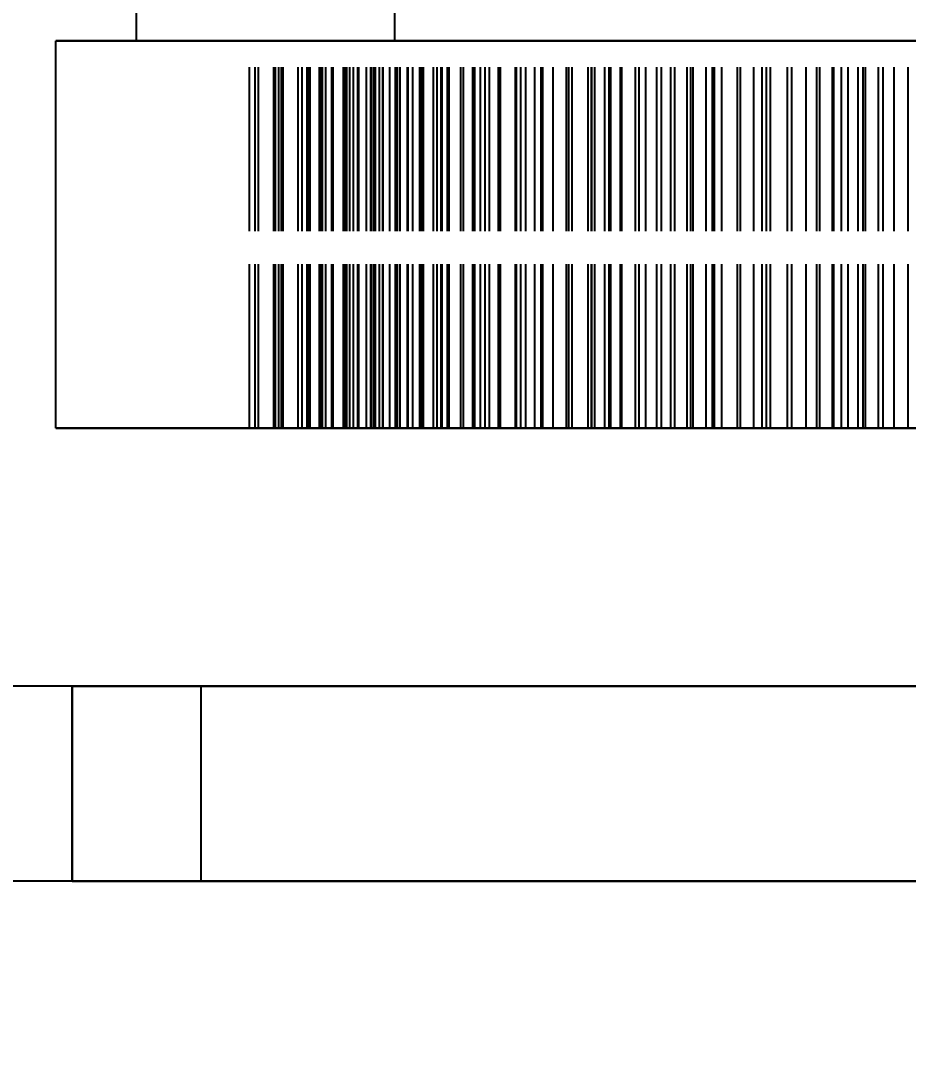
# Model space of a CAD drawing. Header units: millimetres. Extents: x -13 to 272, y -50 to 160.
# Drawn here: x 0.35 to 7.23, y 97.63 to 105.66 of the extents above; entities that cross this region are included whole.
import ezdxf

# ---------------------------------------------------------------- set-up
doc = ezdxf.new("R2010")
doc.units = ezdxf.units.MM
doc.linetypes.add('DASHED', pattern=[1.524, 1.27, -0.254])
for name, color, linetype in [('DIMS', 3, 'CONTINUOUS'), ('HIDDEN', 8, 'DASHED'), ('VISIBLE', 7, 'CONTINUOUS')]:
    doc.layers.add(name, color=color, linetype=linetype)
doc.styles.add('OpenSansCondensed-Light', font='OpenSansCondensed-Light.ttf')
doc.dimstyles.new('EZDXF', dxfattribs={"dimtxt": 0.25, "dimasz": 0.175, "dimexe": 0.375, "dimexo": 0.125, "dimgap": 0.1, "dimtad": 1, "dimlfac": 100, "dimzin": 12, "dimdsep": 46, "dimtxsty": 'OpenSansCondensed-Light', "dimblk": 'ARCHTICK', "dimcen": 2.5, "dimazin": 3, "dimtfac": 0.5, "dimtmove": 2, "dimatfit": 3})

# ---------------------------------------------------------------- blocks, each defined once
blk = doc.blocks.new('_ARCHTICK')
at = {"color": 0, "linetype": 'BYBLOCK', "const_width": 0.15}
blk.add_lwpolyline([(-0.5, -0.5), (0.5, 0.5)], dxfattribs=at)

msp = doc.modelspace()

# ---------------------------------------------------------------- linework, layer by layer
at = {"layer": 'HIDDEN'}
for points in [[(3.25, 144.51), (3.25, 105.51)], [(0.625, 105.51), (1.40675, 105.51), (2.18849, 105.51), (2.97024, 105.51), (3.75198, 105.51), (4.53373, 105.51), (5.31548, 105.51), (6.09722, 105.51), (6.87897, 105.51), (7.66071, 105.51), (8.44246, 105.51), (9.22421, 105.51), (10.00595, 105.51), (10.7877, 105.51), (11.56944, 105.51), (12.35119, 105.51), (13.13294, 105.51), (13.91468, 105.51), (14.69643, 105.51)], [(14.20238, 105.51), (13.44048, 105.51), (12.67857, 105.51), (11.91667, 105.51), (11.15476, 105.51), (10.39286, 105.51), (9.63095, 105.51), (8.86905, 105.51), (8.10714, 105.51), (7.34524, 105.51), (6.58333, 105.51), (5.82143, 105.51), (5.05952, 105.51), (4.29762, 105.51), (3.53571, 105.51), (2.77381, 105.51), (2.0119, 105.51), (1.25, 105.51)], [(1.25, 105.51), (2.0119, 105.51), (2.77381, 105.51), (3.53571, 105.51), (4.29762, 105.51), (5.05952, 105.51), (5.82143, 105.51), (6.58333, 105.51), (7.34524, 105.51), (8.10714, 105.51), (8.86905, 105.51), (9.63095, 105.51), (10.39286, 105.51), (11.15476, 105.51), (11.91667, 105.51), (12.67857, 105.51), (13.44048, 105.51), (14.20238, 105.51)], [(2.31389, 105.51), (2.12565, 105.51)], [(2.12565, 105.51), (2.31389, 105.51)], [(2.12565, 102.51), (2.12565, 105.51)], [(2.12565, 102.51), (2.12565, 105.51)], [(2.19405, 105.51), (2.16991, 105.51)], [(2.16991, 105.51), (2.35216, 105.51)], [(2.35216, 105.51), (2.16991, 105.51)], [(2.16991, 105.51), (2.19405, 105.51)], [(2.16991, 102.51), (2.16991, 105.51)], [(2.16991, 102.51), (2.16991, 105.51)], [(2.38736, 105.51), (2.19405, 105.51)], [(2.19405, 105.51), (2.38736, 105.51)], [(2.19405, 102.51), (2.19405, 105.51)], [(2.19405, 102.51), (2.19405, 105.51)], [(2.50234, 105.51), (2.31389, 105.51)], [(2.31389, 105.51), (2.50234, 105.51)], [(2.31389, 102.51), (2.31389, 105.51)], [(2.31389, 102.51), (2.31389, 105.51)], [(2.37478, 105.51), (2.32661, 105.51)], [(2.32661, 105.51), (2.50199, 105.51)], [(2.50199, 105.51), (2.32661, 105.51)], [(2.32661, 105.51), (2.37478, 105.51)], [(2.32661, 102.51), (2.32661, 105.51)], [(2.32661, 102.51), (2.32661, 105.51)], [(2.35216, 105.51), (2.53497, 105.51)], [(2.53497, 105.51), (2.35216, 105.51)], [(2.35216, 102.51), (2.35216, 105.51)], [(2.35216, 102.51), (2.35216, 105.51)], [(2.57221, 105.51), (2.37478, 105.51)], [(2.37478, 105.51), (2.57221, 105.51)], [(2.37478, 102.51), (2.37478, 105.51)], [(2.37478, 102.51), (2.37478, 105.51)], [(2.58054, 105.51), (2.38736, 105.51)], [(2.38736, 105.51), (2.58054, 105.51)], [(2.38736, 102.51), (2.38736, 105.51)], [(2.38736, 102.51), (2.38736, 105.51)], [(2.50199, 105.51), (2.67827, 105.51)], [(2.67827, 105.51), (2.50199, 105.51)], [(2.50199, 102.51), (2.50199, 105.51)], [(2.50199, 102.51), (2.50199, 105.51)], [(2.69097, 105.51), (2.50234, 105.51)], [(2.50234, 105.51), (2.69097, 105.51)], [(2.50234, 102.51), (2.50234, 105.51)], [(2.50234, 102.51), (2.50234, 105.51)], [(2.53497, 105.51), (2.71832, 105.51)], [(2.71832, 105.51), (2.53497, 105.51)], [(2.53497, 102.51), (2.53497, 105.51)], [(2.53497, 102.51), (2.53497, 105.51)], [(2.76918, 105.51), (2.57221, 105.51)], [(2.57221, 105.51), (2.76918, 105.51)], [(2.57221, 102.51), (2.57221, 105.51)], [(2.57221, 102.51), (2.57221, 105.51)], [(2.77353, 105.51), (2.58054, 105.51)], [(2.58054, 105.51), (2.77353, 105.51)], [(2.58054, 102.51), (2.58054, 105.51)], [(2.58054, 102.51), (2.58054, 105.51)], [(2.66695, 105.51), (2.59499, 105.51)], [(2.59499, 105.51), (2.76264, 105.51)], [(2.76264, 105.51), (2.59499, 105.51)], [(2.59499, 105.51), (2.66695, 105.51)], [(2.59499, 102.51), (2.59499, 105.51)], [(2.59499, 102.51), (2.59499, 105.51)], [(2.86755, 105.51), (2.66695, 105.51)], [(2.66695, 105.51), (2.86755, 105.51)], [(2.66695, 102.51), (2.66695, 105.51)], [(2.66695, 102.51), (2.66695, 105.51)], [(2.67827, 105.51), (2.85543, 105.51)], [(2.85543, 105.51), (2.67827, 105.51)], [(2.67827, 102.51), (2.67827, 105.51)], [(2.67827, 102.51), (2.67827, 105.51)], [(2.87972, 105.51), (2.69097, 105.51)], [(2.69097, 105.51), (2.87972, 105.51)], [(2.69097, 102.51), (2.69097, 105.51)], [(2.69097, 102.51), (2.69097, 105.51)], [(2.71832, 105.51), (2.90215, 105.51)], [(2.90215, 105.51), (2.71832, 105.51)], [(2.71832, 102.51), (2.71832, 105.51)], [(2.71832, 102.51), (2.71832, 105.51)], [(2.76264, 105.51), (2.93153, 105.51)], [(2.93153, 105.51), (2.76264, 105.51)], [(2.76264, 102.51), (2.76264, 105.51)], [(2.76264, 102.51), (2.76264, 105.51)], [(2.9656, 105.51), (2.76918, 105.51)], [(2.76918, 105.51), (2.9656, 105.51)], [(2.76918, 102.51), (2.76918, 105.51)], [(2.76918, 102.51), (2.76918, 105.51)], [(2.96628, 105.51), (2.77353, 105.51)], [(2.77353, 105.51), (2.96628, 105.51)], [(2.77353, 102.51), (2.77353, 105.51)], [(2.77353, 102.51), (2.77353, 105.51)], [(2.85543, 105.51), (3.03346, 105.51)], [(3.03346, 105.51), (2.85543, 105.51)], [(2.85543, 102.51), (2.85543, 105.51)], [(2.85543, 102.51), (2.85543, 105.51)], [(3.06734, 105.51), (2.86755, 105.51)], [(2.86755, 105.51), (3.06734, 105.51)], [(2.86755, 102.51), (2.86755, 105.51)], [(2.86755, 102.51), (2.86755, 105.51)], [(3.06854, 105.51), (2.87972, 105.51)], [(2.87972, 105.51), (3.06854, 105.51)], [(2.87972, 102.51), (2.87972, 105.51)], [(2.87972, 102.51), (2.87972, 105.51)], [(2.90215, 105.51), (3.08646, 105.51)], [(3.08646, 105.51), (2.90215, 105.51)], [(2.90215, 102.51), (2.90215, 105.51)], [(2.90215, 102.51), (2.90215, 105.51)], [(2.93153, 105.51), (3.10165, 105.51)], [(3.10165, 105.51), (2.93153, 105.51)], [(2.93153, 102.51), (2.93153, 105.51)], [(2.93153, 102.51), (2.93153, 105.51)], [(3.16139, 105.51), (2.9656, 105.51)], [(2.9656, 105.51), (3.16139, 105.51)], [(2.9656, 102.51), (2.9656, 105.51)], [(2.9656, 102.51), (2.9656, 105.51)], [(3.1587, 105.51), (2.96628, 105.51)], [(2.96628, 105.51), (3.1587, 105.51)], [(2.96628, 102.51), (2.96628, 105.51)], [(2.96628, 102.51), (2.96628, 105.51)], [(3.06915, 105.51), (2.97374, 105.51)], [(2.97374, 105.51), (3.13285, 105.51)], [(3.13285, 105.51), (2.97374, 105.51)], [(2.97374, 105.51), (3.06915, 105.51)], [(2.97374, 102.51), (2.97374, 105.51)], [(2.97374, 102.51), (2.97374, 105.51)], [(3.03346, 105.51), (3.21235, 105.51)], [(3.21235, 105.51), (3.03346, 105.51)], [(3.03346, 102.51), (3.03346, 105.51)], [(3.03346, 102.51), (3.03346, 105.51)], [(3.26623, 105.51), (3.06734, 105.51)], [(3.06734, 105.51), (3.26623, 105.51)], [(3.06734, 102.51), (3.06734, 105.51)], [(3.06734, 102.51), (3.06734, 105.51)], [(3.25739, 105.51), (3.06854, 105.51)], [(3.06854, 105.51), (3.25739, 105.51)], [(3.06854, 102.51), (3.06854, 105.51)], [(3.06854, 102.51), (3.06854, 105.51)], [(3.27194, 105.51), (3.06915, 105.51)], [(3.06915, 105.51), (3.27194, 105.51)], [(3.06915, 102.51), (3.06915, 105.51)], [(3.06915, 102.51), (3.06915, 105.51)], [(3.08646, 105.51), (3.2712, 105.51)], [(3.2712, 105.51), (3.08646, 105.51)], [(3.08646, 102.51), (3.08646, 105.51)], [(3.08646, 102.51), (3.08646, 105.51)], [(3.10165, 105.51), (3.273, 105.51)], [(3.273, 105.51), (3.10165, 105.51)], [(3.10165, 102.51), (3.10165, 105.51)], [(3.10165, 102.51), (3.10165, 105.51)], [(3.13285, 105.51), (3.29352, 105.51)], [(3.29352, 105.51), (3.13285, 105.51)], [(3.13285, 102.51), (3.13285, 105.51)], [(3.13285, 102.51), (3.13285, 105.51)], [(3.35072, 105.51), (3.1587, 105.51)], [(3.1587, 105.51), (3.35072, 105.51)], [(3.1587, 102.51), (3.1587, 105.51)], [(3.1587, 102.51), (3.1587, 105.51)], [(3.35648, 105.51), (3.16139, 105.51)], [(3.16139, 105.51), (3.35648, 105.51)], [(3.16139, 102.51), (3.16139, 105.51)], [(3.16139, 102.51), (3.16139, 105.51)], [(3.21235, 105.51), (3.39209, 105.51)], [(3.39209, 105.51), (3.21235, 105.51)], [(3.21235, 102.51), (3.21235, 105.51)], [(3.21235, 102.51), (3.21235, 105.51)], [(14.4246, 105.51), (13.72619, 105.51), (13.02778, 105.51), (12.32937, 105.51), (11.63095, 105.51), (10.93254, 105.51), (10.23413, 105.51), (9.53571, 105.51), (8.8373, 105.51), (8.13889, 105.51), (7.44048, 105.51), (6.74206, 105.51), (6.04365, 105.51), (5.34524, 105.51), (4.64683, 105.51), (3.94841, 105.51), (3.25, 105.51)], [(3.25, 105.51), (3.94841, 105.51), (4.64683, 105.51), (5.34524, 105.51), (6.04365, 105.51), (6.74206, 105.51), (7.44048, 105.51), (8.13889, 105.51), (8.8373, 105.51), (9.53571, 105.51), (10.23413, 105.51), (10.93254, 105.51), (11.63095, 105.51), (12.32937, 105.51), (13.02778, 105.51), (13.72619, 105.51), (14.4246, 105.51)], [(3.2712, 105.51), (3.25739, 105.51)], [(3.25739, 105.51), (3.2712, 105.51)], [(3.25739, 102.51), (3.25739, 105.51)], [(3.25739, 102.51), (3.25739, 105.51)], [(3.46413, 105.51), (3.26623, 105.51)], [(3.26623, 105.51), (3.46413, 105.51)], [(3.26623, 102.51), (3.26623, 105.51)], [(3.26623, 102.51), (3.26623, 105.51)], [(3.2712, 102.51), (3.2712, 105.51)], [(3.2712, 102.51), (3.2712, 105.51)], [(3.47358, 105.51), (3.27194, 105.51)], [(3.27194, 105.51), (3.47358, 105.51)], [(3.27194, 102.51), (3.27194, 105.51)], [(3.27194, 102.51), (3.27194, 105.51)], [(3.273, 105.51), (3.4456, 105.51)], [(3.4456, 105.51), (3.273, 105.51)], [(3.273, 102.51), (3.273, 105.51)], [(3.273, 102.51), (3.273, 105.51)], [(3.29352, 105.51), (3.45578, 105.51)], [(3.45578, 105.51), (3.29352, 105.51)], [(3.29352, 102.51), (3.29352, 105.51)], [(3.29352, 102.51), (3.29352, 105.51)], [(3.39209, 105.51), (3.35072, 105.51)], [(3.35072, 105.51), (3.39209, 105.51)], [(3.35072, 102.51), (3.35072, 105.51)], [(3.35072, 102.51), (3.35072, 105.51)], [(3.55075, 105.51), (3.35648, 105.51)], [(3.35648, 105.51), (3.55075, 105.51)], [(3.35648, 102.51), (3.35648, 105.51)], [(3.35648, 102.51), (3.35648, 105.51)], [(3.39209, 102.51), (3.39209, 105.51)], [(3.39209, 102.51), (3.39209, 105.51)], [(3.4456, 105.51), (3.61946, 105.51)], [(3.61946, 105.51), (3.4456, 105.51)], [(3.4456, 102.51), (3.4456, 105.51)], [(3.4456, 102.51), (3.4456, 105.51)], [(3.45578, 105.51), (3.61962, 105.51)], [(3.61962, 105.51), (3.45578, 105.51)], [(3.45578, 102.51), (3.45578, 105.51)], [(3.45578, 102.51), (3.45578, 105.51)], [(3.57941, 105.51), (3.46103, 105.51)], [(3.46103, 105.51), (3.61081, 105.51)], [(3.61081, 105.51), (3.46103, 105.51)], [(3.46103, 105.51), (3.57941, 105.51)], [(3.46103, 102.51), (3.46103, 105.51)], [(3.46103, 102.51), (3.46103, 105.51)], [(3.66092, 105.51), (3.46413, 105.51)], [(3.46413, 105.51), (3.66092, 105.51)], [(3.46413, 102.51), (3.46413, 105.51)], [(3.46413, 102.51), (3.46413, 105.51)], [(3.67396, 105.51), (3.47358, 105.51)], [(3.47358, 105.51), (3.67396, 105.51)], [(3.47358, 102.51), (3.47358, 105.51)], [(3.47358, 102.51), (3.47358, 105.51)], [(3.61946, 105.51), (3.55075, 105.51)], [(3.55075, 105.51), (3.61946, 105.51)], [(3.55075, 102.51), (3.55075, 105.51)], [(3.55075, 102.51), (3.55075, 105.51)], [(3.7834, 105.51), (3.57941, 105.51)], [(3.57941, 105.51), (3.7834, 105.51)], [(3.57941, 102.51), (3.57941, 105.51)], [(3.57941, 102.51), (3.57941, 105.51)], [(3.61081, 105.51), (3.76249, 105.51)], [(3.76249, 105.51), (3.61081, 105.51)], [(3.61081, 102.51), (3.61081, 105.51)], [(3.61081, 102.51), (3.61081, 105.51)], [(3.61946, 102.51), (3.61946, 105.51)], [(3.61946, 102.51), (3.61946, 105.51)], [(3.61962, 105.51), (3.78509, 105.51)], [(3.78509, 105.51), (3.61962, 105.51)], [(3.61962, 102.51), (3.61962, 105.51)], [(3.61962, 102.51), (3.61962, 105.51)], [(3.85649, 105.51), (3.66092, 105.51)], [(3.66092, 105.51), (3.85649, 105.51)], [(3.66092, 102.51), (3.66092, 105.51)], [(3.66092, 102.51), (3.66092, 105.51)], [(3.873, 105.51), (3.67396, 105.51)], [(3.67396, 105.51), (3.873, 105.51)], [(3.67396, 102.51), (3.67396, 105.51)], [(3.67396, 102.51), (3.67396, 105.51)], [(3.76249, 105.51), (3.91608, 105.51)], [(3.91608, 105.51), (3.76249, 105.51)], [(3.76249, 102.51), (3.76249, 105.51)], [(3.76249, 102.51), (3.76249, 105.51)], [(3.9859, 105.51), (3.7834, 105.51)], [(3.7834, 105.51), (3.9859, 105.51)], [(3.7834, 102.51), (3.7834, 105.51)], [(3.7834, 102.51), (3.7834, 105.51)], [(3.78509, 105.51), (3.95223, 105.51)], [(3.95223, 105.51), (3.78509, 105.51)], [(3.78509, 102.51), (3.78509, 105.51)], [(3.78509, 102.51), (3.78509, 105.51)], [(3.95223, 105.51), (3.85649, 105.51)], [(3.85649, 105.51), (3.95223, 105.51)], [(3.85649, 102.51), (3.85649, 105.51)], [(3.85649, 102.51), (3.85649, 105.51)], [(4.07055, 105.51), (3.873, 105.51)], [(3.873, 105.51), (4.07055, 105.51)], [(3.873, 102.51), (3.873, 105.51)], [(3.873, 102.51), (3.873, 105.51)], [(3.91608, 105.51), (4.07161, 105.51)], [(4.07161, 105.51), (3.91608, 105.51)], [(3.91608, 102.51), (3.91608, 105.51)], [(3.91608, 102.51), (3.91608, 105.51)], [(3.95223, 102.51), (3.95223, 105.51)], [(3.95223, 102.51), (3.95223, 105.51)], [(4.18682, 105.51), (3.9859, 105.51)], [(3.9859, 105.51), (4.18682, 105.51)], [(3.9859, 102.51), (3.9859, 105.51)], [(3.9859, 102.51), (3.9859, 105.51)], [(4.19524, 105.51), (4.05446, 105.51)], [(4.05446, 105.51), (4.1942, 105.51)], [(4.1942, 105.51), (4.05446, 105.51)], [(4.05446, 105.51), (4.19524, 105.51)], [(4.05446, 102.51), (4.05446, 105.51)], [(4.05446, 102.51), (4.05446, 105.51)], [(4.26646, 105.51), (4.07055, 105.51)], [(4.07055, 105.51), (4.26646, 105.51)], [(4.07055, 102.51), (4.07055, 105.51)], [(4.07055, 102.51), (4.07055, 105.51)], [(4.07161, 105.51), (4.22914, 105.51)], [(4.22914, 105.51), (4.07161, 105.51)], [(4.07161, 102.51), (4.07161, 105.51)], [(4.07161, 102.51), (4.07161, 105.51)], [(4.38601, 105.51), (4.18682, 105.51)], [(4.18682, 105.51), (4.38601, 105.51)], [(4.18682, 102.51), (4.18682, 105.51)], [(4.18682, 102.51), (4.18682, 105.51)], [(4.1942, 105.51), (4.33614, 105.51)], [(4.33614, 105.51), (4.1942, 105.51)], [(4.1942, 102.51), (4.1942, 105.51)], [(4.1942, 102.51), (4.1942, 105.51)], [(4.39944, 105.51), (4.19524, 105.51)], [(4.19524, 105.51), (4.39944, 105.51)], [(4.19524, 102.51), (4.19524, 105.51)], [(4.19524, 102.51), (4.19524, 105.51)], [(4.22914, 105.51), (4.38875, 105.51)], [(4.38875, 105.51), (4.22914, 105.51)], [(4.22914, 102.51), (4.22914, 105.51)], [(4.22914, 102.51), (4.22914, 105.51)], [(4.38875, 105.51), (4.26646, 105.51)], [(4.26646, 105.51), (4.38875, 105.51)], [(4.26646, 102.51), (4.26646, 105.51)], [(4.26646, 102.51), (4.26646, 105.51)], [(4.33614, 105.51), (4.48032, 105.51)], [(4.48032, 105.51), (4.33614, 105.51)], [(4.33614, 102.51), (4.33614, 105.51)], [(4.33614, 102.51), (4.33614, 105.51)], [(4.58335, 105.51), (4.38601, 105.51)], [(4.38601, 105.51), (4.58335, 105.51)], [(4.38601, 102.51), (4.38601, 105.51)], [(4.38601, 102.51), (4.38601, 105.51)], [(4.38875, 102.51), (4.38875, 105.51)], [(4.38875, 102.51), (4.38875, 105.51)], [(4.60183, 105.51), (4.39944, 105.51)], [(4.39944, 105.51), (4.60183, 105.51)], [(4.39944, 102.51), (4.39944, 105.51)], [(4.39944, 102.51), (4.39944, 105.51)], [(4.48032, 105.51), (4.62679, 105.51)], [(4.62679, 105.51), (4.48032, 105.51)], [(4.48032, 102.51), (4.48032, 105.51)], [(4.48032, 102.51), (4.48032, 105.51)], [(4.77866, 105.51), (4.58335, 105.51)], [(4.58335, 105.51), (4.77866, 105.51)], [(4.58335, 102.51), (4.58335, 105.51)], [(4.58335, 102.51), (4.58335, 105.51)], [(4.80228, 105.51), (4.60183, 105.51)], [(4.60183, 105.51), (4.80228, 105.51)], [(4.60183, 102.51), (4.60183, 105.51)], [(4.60183, 102.51), (4.60183, 105.51)], [(4.62679, 105.51), (4.77562, 105.51)], [(4.77562, 105.51), (4.62679, 105.51)], [(4.62679, 102.51), (4.62679, 105.51)], [(4.62679, 102.51), (4.62679, 105.51)], [(4.91365, 105.51), (4.75116, 105.51)], [(4.75116, 105.51), (4.88017, 105.51)], [(4.88017, 105.51), (4.75116, 105.51)], [(4.75116, 105.51), (4.91365, 105.51)], [(4.75116, 102.51), (4.75116, 105.51)], [(4.75116, 102.51), (4.75116, 105.51)], [(4.77562, 105.51), (4.9269, 105.51)], [(4.9269, 105.51), (4.77562, 105.51)], [(4.77562, 102.51), (4.77562, 105.51)], [(4.77562, 102.51), (4.77562, 105.51)], [(4.9269, 105.51), (4.77866, 105.51)], [(4.77866, 105.51), (4.9269, 105.51)], [(4.77866, 102.51), (4.77866, 105.51)], [(4.77866, 102.51), (4.77866, 105.51)], [(5.00068, 105.51), (4.80228, 105.51)], [(4.80228, 105.51), (5.00068, 105.51)], [(4.80228, 102.51), (4.80228, 105.51)], [(4.80228, 102.51), (4.80228, 105.51)], [(4.88017, 105.51), (5.01168, 105.51)], [(5.01168, 105.51), (4.88017, 105.51)], [(4.88017, 102.51), (4.88017, 105.51)], [(4.88017, 102.51), (4.88017, 105.51)], [(5.11706, 105.51), (4.91365, 105.51)], [(4.91365, 105.51), (5.11706, 105.51)], [(4.91365, 102.51), (4.91365, 105.51)], [(4.91365, 102.51), (4.91365, 105.51)], [(4.9269, 102.51), (4.9269, 105.51)], [(4.9269, 102.51), (4.9269, 105.51)], [(5.19685, 105.51), (5.00068, 105.51)], [(5.00068, 105.51), (5.19685, 105.51)], [(5.00068, 102.51), (5.00068, 105.51)], [(5.00068, 102.51), (5.00068, 105.51)], [(5.01168, 105.51), (5.14575, 105.51)], [(5.14575, 105.51), (5.01168, 105.51)], [(5.01168, 102.51), (5.01168, 105.51)], [(5.01168, 102.51), (5.01168, 105.51)], [(5.31835, 105.51), (5.11706, 105.51)], [(5.11706, 105.51), (5.31835, 105.51)], [(5.11706, 102.51), (5.11706, 105.51)], [(5.11706, 102.51), (5.11706, 105.51)], [(5.14575, 105.51), (5.28244, 105.51)], [(5.28244, 105.51), (5.14575, 105.51)], [(5.14575, 102.51), (5.14575, 105.51)], [(5.14575, 102.51), (5.14575, 105.51)], [(5.39059, 105.51), (5.19685, 105.51)], [(5.19685, 105.51), (5.39059, 105.51)], [(5.19685, 102.51), (5.19685, 105.51)], [(5.19685, 102.51), (5.19685, 105.51)], [(5.28244, 105.51), (5.42184, 105.51)], [(5.42184, 105.51), (5.28244, 105.51)], [(5.28244, 102.51), (5.28244, 105.51)], [(5.28244, 102.51), (5.28244, 105.51)], [(5.51737, 105.51), (5.31835, 105.51)], [(5.31835, 105.51), (5.51737, 105.51)], [(5.31835, 102.51), (5.31835, 105.51)], [(5.31835, 102.51), (5.31835, 105.51)], [(5.56407, 105.51), (5.39059, 105.51)], [(5.39059, 105.51), (5.56407, 105.51)], [(5.39059, 102.51), (5.39059, 105.51)], [(5.39059, 102.51), (5.39059, 105.51)], [(5.42184, 105.51), (5.56407, 105.51)], [(5.56407, 105.51), (5.42184, 105.51)], [(5.42184, 102.51), (5.42184, 105.51)], [(5.42184, 102.51), (5.42184, 105.51)], [(5.714, 105.51), (5.51737, 105.51)], [(5.51737, 105.51), (5.714, 105.51)], [(5.51737, 102.51), (5.51737, 105.51)], [(5.51737, 102.51), (5.51737, 105.51)], [(5.73114, 105.51), (5.54773, 105.51)], [(5.54773, 105.51), (5.66537, 105.51)], [(5.66537, 105.51), (5.54773, 105.51)], [(5.54773, 105.51), (5.73114, 105.51)], [(5.54773, 102.51), (5.54773, 105.51)], [(5.54773, 102.51), (5.54773, 105.51)], [(5.56407, 102.51), (5.56407, 105.51)], [(5.56407, 102.51), (5.56407, 105.51)], [(5.66537, 105.51), (5.78582, 105.51)], [(5.78582, 105.51), (5.66537, 105.51)], [(5.66537, 102.51), (5.66537, 105.51)], [(5.66537, 102.51), (5.66537, 105.51)], [(5.90804, 105.51), (5.714, 105.51)], [(5.714, 105.51), (5.90804, 105.51)], [(5.714, 102.51), (5.714, 105.51)], [(5.714, 102.51), (5.714, 105.51)], [(5.93277, 105.51), (5.73114, 105.51)], [(5.73114, 105.51), (5.93277, 105.51)], [(5.73114, 102.51), (5.73114, 105.51)], [(5.73114, 102.51), (5.73114, 105.51)], [(5.78582, 105.51), (5.90912, 105.51)], [(5.90912, 105.51), (5.78582, 105.51)], [(5.78582, 102.51), (5.78582, 105.51)], [(5.78582, 102.51), (5.78582, 105.51)], [(6.09928, 105.51), (5.90804, 105.51)], [(5.90804, 105.51), (6.09928, 105.51)], [(5.90804, 102.51), (5.90804, 105.51)], [(5.90804, 102.51), (5.90804, 105.51)], [(5.90912, 105.51), (6.03537, 105.51)], [(6.03537, 105.51), (5.90912, 105.51)], [(5.90912, 102.51), (5.90912, 105.51)], [(5.90912, 102.51), (5.90912, 105.51)], [(6.13197, 105.51), (5.93277, 105.51)], [(5.93277, 105.51), (6.13197, 105.51)], [(5.93277, 102.51), (5.93277, 105.51)], [(5.93277, 102.51), (5.93277, 105.51)], [(6.03537, 105.51), (6.16466, 105.51)], [(6.16466, 105.51), (6.03537, 105.51)], [(6.03537, 102.51), (6.03537, 105.51)], [(6.03537, 102.51), (6.03537, 105.51)], [(6.29714, 105.51), (6.09928, 105.51)], [(6.09928, 105.51), (6.29714, 105.51)], [(6.09928, 102.51), (6.09928, 105.51)], [(6.09928, 102.51), (6.09928, 105.51)], [(6.3286, 105.51), (6.13197, 105.51)], [(6.13197, 105.51), (6.3286, 105.51)], [(6.13197, 102.51), (6.13197, 105.51)], [(6.13197, 102.51), (6.13197, 105.51)], [(6.16466, 105.51), (6.29714, 105.51)], [(6.29714, 105.51), (6.16466, 105.51)], [(6.16466, 102.51), (6.16466, 105.51)], [(6.16466, 102.51), (6.16466, 105.51)], [(6.29714, 102.51), (6.29714, 105.51)], [(6.29714, 102.51), (6.29714, 105.51)], [(6.52249, 105.51), (6.3286, 105.51)], [(6.3286, 105.51), (6.52249, 105.51)], [(6.3286, 102.51), (6.3286, 105.51)], [(6.3286, 102.51), (6.3286, 105.51)], [(6.64373, 105.51), (6.44029, 105.51)], [(6.44029, 105.51), (6.546, 105.51)], [(6.546, 105.51), (6.44029, 105.51)], [(6.44029, 105.51), (6.64373, 105.51)], [(6.44029, 102.51), (6.44029, 105.51)], [(6.44029, 102.51), (6.44029, 105.51)], [(6.71346, 105.51), (6.52249, 105.51)], [(6.52249, 105.51), (6.71346, 105.51)], [(6.52249, 102.51), (6.52249, 105.51)], [(6.52249, 102.51), (6.52249, 105.51)], [(6.546, 105.51), (6.65478, 105.51)], [(6.65478, 105.51), (6.546, 105.51)], [(6.546, 102.51), (6.546, 105.51)], [(6.546, 102.51), (6.546, 105.51)], [(6.84259, 105.51), (6.64373, 105.51)], [(6.64373, 105.51), (6.84259, 105.51)], [(6.64373, 102.51), (6.64373, 105.51)], [(6.64373, 102.51), (6.64373, 105.51)], [(6.65478, 105.51), (6.76672, 105.51)], [(6.76672, 105.51), (6.65478, 105.51)], [(6.65478, 102.51), (6.65478, 105.51)], [(6.65478, 102.51), (6.65478, 105.51)], [(6.90127, 105.51), (6.71346, 105.51)], [(6.71346, 105.51), (6.90127, 105.51)], [(6.71346, 102.51), (6.71346, 105.51)], [(6.71346, 102.51), (6.71346, 105.51)], [(6.76672, 105.51), (6.88191, 105.51)], [(6.88191, 105.51), (6.76672, 105.51)], [(6.76672, 102.51), (6.76672, 105.51)], [(6.76672, 102.51), (6.76672, 105.51)], [(7.03874, 105.51), (6.84259, 105.51)], [(6.84259, 105.51), (7.03874, 105.51)], [(6.84259, 102.51), (6.84259, 105.51)], [(6.84259, 102.51), (6.84259, 105.51)], [(6.88191, 105.51), (7.00046, 105.51)], [(7.00046, 105.51), (6.88191, 105.51)], [(6.88191, 102.51), (6.88191, 105.51)], [(6.88191, 102.51), (6.88191, 105.51)], [(7.12256, 105.51), (6.90127, 105.51)], [(6.90127, 105.51), (7.12256, 105.51)], [(6.90127, 102.51), (6.90127, 105.51)], [(6.90127, 102.51), (6.90127, 105.51)], [(7.00046, 105.51), (7.12256, 105.51)], [(7.12256, 105.51), (7.00046, 105.51)], [(7.00046, 102.51), (7.00046, 105.51)], [(7.00046, 102.51), (7.00046, 105.51)], [(7.232, 105.51), (7.03874, 105.51)], [(7.03874, 105.51), (7.232, 105.51)], [(7.03874, 102.51), (7.03874, 105.51)], [(7.03874, 102.51), (7.03874, 105.51)], [(7.12256, 102.51), (7.12256, 105.51)], [(7.12256, 102.51), (7.12256, 105.51)], [(7.232, 105.51), (7.42222, 105.51)], [(7.232, 102.51), (7.232, 105.51)], [(0.625, 102.51), (1.40675, 102.51), (2.18849, 102.51), (2.97024, 102.51), (3.75198, 102.51), (4.53373, 102.51), (5.31548, 102.51), (6.09722, 102.51), (6.87897, 102.51), (7.66071, 102.51), (8.44246, 102.51), (9.22421, 102.51), (10.00595, 102.51), (10.7877, 102.51), (11.56944, 102.51), (12.35119, 102.51), (13.13294, 102.51), (13.91468, 102.51), (14.69643, 102.51)], [(2.31389, 102.51), (2.12565, 102.51)], [(2.12565, 102.51), (2.31389, 102.51)], [(2.19405, 102.51), (2.16991, 102.51)], [(2.16991, 102.51), (2.35216, 102.51)], [(2.35216, 102.51), (2.16991, 102.51)], [(2.16991, 102.51), (2.19405, 102.51)], [(2.38736, 102.51), (2.19405, 102.51)], [(2.19405, 102.51), (2.38736, 102.51)], [(2.50234, 102.51), (2.31389, 102.51)], [(2.31389, 102.51), (2.50234, 102.51)], [(2.37478, 102.51), (2.32661, 102.51)], [(2.32661, 102.51), (2.50199, 102.51)], [(2.50199, 102.51), (2.32661, 102.51)], [(2.32661, 102.51), (2.37478, 102.51)], [(2.35216, 102.51), (2.53497, 102.51)], [(2.53497, 102.51), (2.35216, 102.51)], [(2.57221, 102.51), (2.37478, 102.51)], [(2.37478, 102.51), (2.57221, 102.51)], [(2.58054, 102.51), (2.38736, 102.51)], [(2.38736, 102.51), (2.58054, 102.51)], [(2.50199, 102.51), (2.67827, 102.51)], [(2.67827, 102.51), (2.50199, 102.51)], [(2.69097, 102.51), (2.50234, 102.51)], [(2.50234, 102.51), (2.69097, 102.51)], [(2.53497, 102.51), (2.71832, 102.51)], [(2.71832, 102.51), (2.53497, 102.51)], [(2.76918, 102.51), (2.57221, 102.51)], [(2.57221, 102.51), (2.76918, 102.51)], [(2.77353, 102.51), (2.58054, 102.51)], [(2.58054, 102.51), (2.77353, 102.51)], [(2.66695, 102.51), (2.59499, 102.51)], [(2.59499, 102.51), (2.76264, 102.51)], [(2.76264, 102.51), (2.59499, 102.51)], [(2.59499, 102.51), (2.66695, 102.51)], [(2.86755, 102.51), (2.66695, 102.51)], [(2.66695, 102.51), (2.86755, 102.51)], [(2.67827, 102.51), (2.85543, 102.51)], [(2.85543, 102.51), (2.67827, 102.51)], [(2.87972, 102.51), (2.69097, 102.51)], [(2.69097, 102.51), (2.87972, 102.51)], [(2.71832, 102.51), (2.90215, 102.51)], [(2.90215, 102.51), (2.71832, 102.51)], [(2.76264, 102.51), (2.93153, 102.51)], [(2.93153, 102.51), (2.76264, 102.51)], [(2.9656, 102.51), (2.76918, 102.51)], [(2.76918, 102.51), (2.9656, 102.51)], [(2.96628, 102.51), (2.77353, 102.51)], [(2.77353, 102.51), (2.96628, 102.51)], [(2.85543, 102.51), (3.03346, 102.51)], [(3.03346, 102.51), (2.85543, 102.51)], [(3.06734, 102.51), (2.86755, 102.51)], [(2.86755, 102.51), (3.06734, 102.51)], [(3.06854, 102.51), (2.87972, 102.51)], [(2.87972, 102.51), (3.06854, 102.51)], [(2.90215, 102.51), (3.08646, 102.51)], [(3.08646, 102.51), (2.90215, 102.51)], [(2.93153, 102.51), (3.10165, 102.51)], [(3.10165, 102.51), (2.93153, 102.51)], [(3.16139, 102.51), (2.9656, 102.51)], [(2.9656, 102.51), (3.16139, 102.51)], [(3.1587, 102.51), (2.96628, 102.51)], [(2.96628, 102.51), (3.1587, 102.51)], [(3.06915, 102.51), (2.97374, 102.51)], [(2.97374, 102.51), (3.13285, 102.51)], [(3.13285, 102.51), (2.97374, 102.51)], [(2.97374, 102.51), (3.06915, 102.51)], [(3.03346, 102.51), (3.21235, 102.51)], [(3.21235, 102.51), (3.03346, 102.51)], [(3.26623, 102.51), (3.06734, 102.51)], [(3.06734, 102.51), (3.26623, 102.51)], [(3.25739, 102.51), (3.06854, 102.51)], [(3.06854, 102.51), (3.25739, 102.51)], [(3.27194, 102.51), (3.06915, 102.51)], [(3.06915, 102.51), (3.27194, 102.51)], [(3.08646, 102.51), (3.2712, 102.51)], [(3.2712, 102.51), (3.08646, 102.51)], [(3.10165, 102.51), (3.273, 102.51)], [(3.273, 102.51), (3.10165, 102.51)], [(3.13285, 102.51), (3.29352, 102.51)], [(3.29352, 102.51), (3.13285, 102.51)], [(3.35072, 102.51), (3.1587, 102.51)], [(3.1587, 102.51), (3.35072, 102.51)], [(3.35648, 102.51), (3.16139, 102.51)], [(3.16139, 102.51), (3.35648, 102.51)], [(3.21235, 102.51), (3.39209, 102.51)], [(3.39209, 102.51), (3.21235, 102.51)], [(3.2712, 102.51), (3.25739, 102.51)], [(3.25739, 102.51), (3.2712, 102.51)], [(3.46413, 102.51), (3.26623, 102.51)], [(3.26623, 102.51), (3.46413, 102.51)], [(3.47358, 102.51), (3.27194, 102.51)], [(3.27194, 102.51), (3.47358, 102.51)], [(3.273, 102.51), (3.4456, 102.51)], [(3.4456, 102.51), (3.273, 102.51)], [(3.29352, 102.51), (3.45578, 102.51)], [(3.45578, 102.51), (3.29352, 102.51)], [(3.39209, 102.51), (3.35072, 102.51)], [(3.35072, 102.51), (3.39209, 102.51)], [(3.55075, 102.51), (3.35648, 102.51)], [(3.35648, 102.51), (3.55075, 102.51)], [(3.4456, 102.51), (3.61946, 102.51)], [(3.61946, 102.51), (3.4456, 102.51)], [(3.45578, 102.51), (3.61962, 102.51)], [(3.61962, 102.51), (3.45578, 102.51)], [(3.57941, 102.51), (3.46103, 102.51)], [(3.46103, 102.51), (3.61081, 102.51)], [(3.61081, 102.51), (3.46103, 102.51)], [(3.46103, 102.51), (3.57941, 102.51)], [(3.66092, 102.51), (3.46413, 102.51)], [(3.46413, 102.51), (3.66092, 102.51)], [(3.67396, 102.51), (3.47358, 102.51)], [(3.47358, 102.51), (3.67396, 102.51)], [(3.61946, 102.51), (3.55075, 102.51)], [(3.55075, 102.51), (3.61946, 102.51)], [(3.7834, 102.51), (3.57941, 102.51)], [(3.57941, 102.51), (3.7834, 102.51)], [(3.61081, 102.51), (3.76249, 102.51)], [(3.76249, 102.51), (3.61081, 102.51)], [(3.61962, 102.51), (3.78509, 102.51)], [(3.78509, 102.51), (3.61962, 102.51)], [(3.85649, 102.51), (3.66092, 102.51)], [(3.66092, 102.51), (3.85649, 102.51)], [(3.873, 102.51), (3.67396, 102.51)], [(3.67396, 102.51), (3.873, 102.51)], [(3.76249, 102.51), (3.91608, 102.51)], [(3.91608, 102.51), (3.76249, 102.51)], [(3.9859, 102.51), (3.7834, 102.51)], [(3.7834, 102.51), (3.9859, 102.51)], [(3.78509, 102.51), (3.95223, 102.51)], [(3.95223, 102.51), (3.78509, 102.51)], [(3.95223, 102.51), (3.85649, 102.51)], [(3.85649, 102.51), (3.95223, 102.51)], [(4.07055, 102.51), (3.873, 102.51)], [(3.873, 102.51), (4.07055, 102.51)], [(3.91608, 102.51), (4.07161, 102.51)], [(4.07161, 102.51), (3.91608, 102.51)], [(4.18682, 102.51), (3.9859, 102.51)], [(3.9859, 102.51), (4.18682, 102.51)], [(4.19524, 102.51), (4.05446, 102.51)], [(4.05446, 102.51), (4.1942, 102.51)], [(4.1942, 102.51), (4.05446, 102.51)], [(4.05446, 102.51), (4.19524, 102.51)], [(4.26646, 102.51), (4.07055, 102.51)], [(4.07055, 102.51), (4.26646, 102.51)], [(4.07161, 102.51), (4.22914, 102.51)], [(4.22914, 102.51), (4.07161, 102.51)], [(4.38601, 102.51), (4.18682, 102.51)], [(4.18682, 102.51), (4.38601, 102.51)], [(4.1942, 102.51), (4.33614, 102.51)], [(4.33614, 102.51), (4.1942, 102.51)], [(4.39944, 102.51), (4.19524, 102.51)], [(4.19524, 102.51), (4.39944, 102.51)], [(4.22914, 102.51), (4.38875, 102.51)], [(4.38875, 102.51), (4.22914, 102.51)], [(4.38875, 102.51), (4.26646, 102.51)], [(4.26646, 102.51), (4.38875, 102.51)], [(4.33614, 102.51), (4.48032, 102.51)], [(4.48032, 102.51), (4.33614, 102.51)], [(4.58335, 102.51), (4.38601, 102.51)], [(4.38601, 102.51), (4.58335, 102.51)], [(4.60183, 102.51), (4.39944, 102.51)], [(4.39944, 102.51), (4.60183, 102.51)], [(4.48032, 102.51), (4.62679, 102.51)], [(4.62679, 102.51), (4.48032, 102.51)], [(4.77866, 102.51), (4.58335, 102.51)], [(4.58335, 102.51), (4.77866, 102.51)], [(4.80228, 102.51), (4.60183, 102.51)], [(4.60183, 102.51), (4.80228, 102.51)], [(4.62679, 102.51), (4.77562, 102.51)], [(4.77562, 102.51), (4.62679, 102.51)], [(4.91365, 102.51), (4.75116, 102.51)], [(4.75116, 102.51), (4.88017, 102.51)], [(4.88017, 102.51), (4.75116, 102.51)], [(4.75116, 102.51), (4.91365, 102.51)], [(4.77562, 102.51), (4.9269, 102.51)], [(4.9269, 102.51), (4.77562, 102.51)], [(4.9269, 102.51), (4.77866, 102.51)], [(4.77866, 102.51), (4.9269, 102.51)], [(5.00068, 102.51), (4.80228, 102.51)], [(4.80228, 102.51), (5.00068, 102.51)], [(4.88017, 102.51), (5.01168, 102.51)], [(5.01168, 102.51), (4.88017, 102.51)], [(5.11706, 102.51), (4.91365, 102.51)], [(4.91365, 102.51), (5.11706, 102.51)], [(5.19685, 102.51), (5.00068, 102.51)], [(5.00068, 102.51), (5.19685, 102.51)], [(5.01168, 102.51), (5.14575, 102.51)], [(5.14575, 102.51), (5.01168, 102.51)], [(5.31835, 102.51), (5.11706, 102.51)], [(5.11706, 102.51), (5.31835, 102.51)], [(5.14575, 102.51), (5.28244, 102.51)], [(5.28244, 102.51), (5.14575, 102.51)], [(5.39059, 102.51), (5.19685, 102.51)], [(5.19685, 102.51), (5.39059, 102.51)], [(5.28244, 102.51), (5.42184, 102.51)], [(5.42184, 102.51), (5.28244, 102.51)], [(5.51737, 102.51), (5.31835, 102.51)], [(5.31835, 102.51), (5.51737, 102.51)], [(5.56407, 102.51), (5.39059, 102.51)], [(5.39059, 102.51), (5.56407, 102.51)], [(5.42184, 102.51), (5.56407, 102.51)], [(5.56407, 102.51), (5.42184, 102.51)], [(5.714, 102.51), (5.51737, 102.51)], [(5.51737, 102.51), (5.714, 102.51)], [(5.73114, 102.51), (5.54773, 102.51)], [(5.54773, 102.51), (5.66537, 102.51)], [(5.66537, 102.51), (5.54773, 102.51)], [(5.54773, 102.51), (5.73114, 102.51)], [(5.66537, 102.51), (5.78582, 102.51)], [(5.78582, 102.51), (5.66537, 102.51)], [(5.90804, 102.51), (5.714, 102.51)], [(5.714, 102.51), (5.90804, 102.51)], [(5.93277, 102.51), (5.73114, 102.51)], [(5.73114, 102.51), (5.93277, 102.51)], [(5.78582, 102.51), (5.90912, 102.51)], [(5.90912, 102.51), (5.78582, 102.51)], [(6.09928, 102.51), (5.90804, 102.51)], [(5.90804, 102.51), (6.09928, 102.51)], [(5.90912, 102.51), (6.03537, 102.51)], [(6.03537, 102.51), (5.90912, 102.51)], [(6.13197, 102.51), (5.93277, 102.51)], [(5.93277, 102.51), (6.13197, 102.51)], [(6.03537, 102.51), (6.16466, 102.51)], [(6.16466, 102.51), (6.03537, 102.51)], [(6.29714, 102.51), (6.09928, 102.51)], [(6.09928, 102.51), (6.29714, 102.51)], [(6.3286, 102.51), (6.13197, 102.51)], [(6.13197, 102.51), (6.3286, 102.51)], [(6.16466, 102.51), (6.29714, 102.51)], [(6.29714, 102.51), (6.16466, 102.51)], [(6.52249, 102.51), (6.3286, 102.51)], [(6.3286, 102.51), (6.52249, 102.51)], [(6.64373, 102.51), (6.44029, 102.51)], [(6.44029, 102.51), (6.546, 102.51)], [(6.546, 102.51), (6.44029, 102.51)], [(6.44029, 102.51), (6.64373, 102.51)], [(6.71346, 102.51), (6.52249, 102.51)], [(6.52249, 102.51), (6.71346, 102.51)], [(6.546, 102.51), (6.65478, 102.51)], [(6.65478, 102.51), (6.546, 102.51)], [(6.84259, 102.51), (6.64373, 102.51)], [(6.64373, 102.51), (6.84259, 102.51)], [(6.65478, 102.51), (6.76672, 102.51)], [(6.76672, 102.51), (6.65478, 102.51)], [(6.90127, 102.51), (6.71346, 102.51)], [(6.71346, 102.51), (6.90127, 102.51)], [(6.76672, 102.51), (6.88191, 102.51)], [(6.88191, 102.51), (6.76672, 102.51)], [(7.03874, 102.51), (6.84259, 102.51)], [(6.84259, 102.51), (7.03874, 102.51)], [(6.88191, 102.51), (7.00046, 102.51)], [(7.00046, 102.51), (6.88191, 102.51)], [(7.12256, 102.51), (6.90127, 102.51)], [(6.90127, 102.51), (7.12256, 102.51)], [(7.00046, 102.51), (7.12256, 102.51)], [(7.12256, 102.51), (7.00046, 102.51)], [(7.232, 102.51), (7.03874, 102.51)], [(7.03874, 102.51), (7.232, 102.51)], [(7.232, 102.51), (7.42222, 102.51)], [(1.75, 100.51), (1.73413, 100.51), (1.71825, 100.51), (1.70238, 100.51), (1.68651, 100.51), (1.67063, 100.51), (1.65476, 100.51), (1.63889, 100.51), (1.62302, 100.51), (1.60714, 100.51), (1.59127, 100.51), (1.5754, 100.51), (1.55952, 100.51), (1.54365, 100.51), (1.52778, 100.51), (1.5119, 100.51), (1.49603, 100.51), (1.48016, 100.51), (1.46429, 100.51), (1.44841, 100.51), (1.43254, 100.51), (1.41667, 100.51), (1.40079, 100.51), (1.38492, 100.51), (1.36905, 100.51), (1.35317, 100.51), (1.3373, 100.51), (1.32143, 100.51), (1.30556, 100.51), (1.28968, 100.51), (1.27381, 100.51), (1.25794, 100.51), (1.24206, 100.51), (1.22619, 100.51), (1.21032, 100.51), (1.19444, 100.51), (1.17857, 100.51), (1.1627, 100.51), (1.14683, 100.51), (1.13095, 100.51), (1.11508, 100.51), (1.09921, 100.51), (1.08333, 100.51), (1.06746, 100.51), (1.05159, 100.51), (1.03571, 100.51), (1.01984, 100.51), (1.00397, 100.51), (0.9881, 100.51), (0.97222, 100.51), (0.95635, 100.51), (0.94048, 100.51), (0.9246, 100.51), (0.90873, 100.51), (0.89286, 100.51), (0.87698, 100.51), (0.86111, 100.51), (0.84524, 100.51), (0.82937, 100.51), (0.81349, 100.51), (0.79762, 100.51), (0.78175, 100.51), (0.76587, 100.51), (0.75, 100.51)], [(0.75, 99), (0.75, 100.51)], [(48.75, 100.51), (1.75, 100.51)], [(1.75, 99), (1.75, 100.51)], [(1.75, 99), (1.73413, 99), (1.71825, 99), (1.70238, 99), (1.68651, 99), (1.67063, 99), (1.65476, 99), (1.63889, 99), (1.62302, 99), (1.60714, 99), (1.59127, 99), (1.5754, 99), (1.55952, 99), (1.54365, 99), (1.52778, 99), (1.5119, 99), (1.49603, 99), (1.48016, 99), (1.46429, 99), (1.44841, 99), (1.43254, 99), (1.41667, 99), (1.40079, 99), (1.38492, 99), (1.36905, 99), (1.35317, 99), (1.3373, 99), (1.32143, 99), (1.30556, 99), (1.28968, 99), (1.27381, 99), (1.25794, 99), (1.24206, 99), (1.22619, 99), (1.21032, 99), (1.19444, 99), (1.17857, 99), (1.1627, 99), (1.14683, 99), (1.13095, 99), (1.11508, 99), (1.09921, 99), (1.08333, 99), (1.06746, 99), (1.05159, 99), (1.03571, 99), (1.01984, 99), (1.00397, 99), (0.9881, 99), (0.97222, 99), (0.95635, 99), (0.94048, 99), (0.9246, 99), (0.90873, 99), (0.89286, 99), (0.87698, 99), (0.86111, 99), (0.84524, 99), (0.82937, 99), (0.81349, 99), (0.79762, 99), (0.78175, 99), (0.76587, 99), (0.75, 99)], [(48.75, 99), (1.75, 99)]]:
    msp.add_lwpolyline(points, dxfattribs=at)
at = {"layer": 'VISIBLE'}
for points in [[(1.25, 105.51), (1.25, 146.01)], [(14.69643, 105.51), (13.91468, 105.51), (13.13294, 105.51), (12.35119, 105.51), (11.56944, 105.51), (10.7877, 105.51), (10.00595, 105.51), (9.22421, 105.51), (8.44246, 105.51), (7.66071, 105.51), (6.87897, 105.51), (6.09722, 105.51), (5.31548, 105.51), (4.53373, 105.51), (3.75198, 105.51), (2.97024, 105.51), (2.18849, 105.51), (1.40675, 105.51), (0.625, 105.51)], [(0.625, 102.51), (0.625, 105.51)], [(14.69643, 102.51), (13.91468, 102.51), (13.13294, 102.51), (12.35119, 102.51), (11.56944, 102.51), (10.7877, 102.51), (10.00595, 102.51), (9.22421, 102.51), (8.44246, 102.51), (7.66071, 102.51), (6.87897, 102.51), (6.09722, 102.51), (5.31548, 102.51), (4.53373, 102.51), (3.75198, 102.51), (2.97024, 102.51), (2.18849, 102.51), (1.40675, 102.51), (0.625, 102.51)], [(0.75, 100.51), (0.76587, 100.51), (0.78175, 100.51), (0.79762, 100.51), (0.81349, 100.51), (0.82937, 100.51), (0.84524, 100.51), (0.86111, 100.51), (0.87698, 100.51), (0.89286, 100.51), (0.90873, 100.51), (0.9246, 100.51), (0.94048, 100.51), (0.95635, 100.51), (0.97222, 100.51), (0.9881, 100.51), (1.00397, 100.51), (1.01984, 100.51), (1.03571, 100.51), (1.05159, 100.51), (1.06746, 100.51), (1.08333, 100.51), (1.09921, 100.51), (1.11508, 100.51), (1.13095, 100.51), (1.14683, 100.51), (1.1627, 100.51), (1.17857, 100.51), (1.19444, 100.51), (1.21032, 100.51), (1.22619, 100.51), (1.24206, 100.51), (1.25794, 100.51), (1.27381, 100.51), (1.28968, 100.51), (1.30556, 100.51), (1.32143, 100.51), (1.3373, 100.51), (1.35317, 100.51), (1.36905, 100.51), (1.38492, 100.51), (1.40079, 100.51), (1.41667, 100.51), (1.43254, 100.51), (1.44841, 100.51), (1.46429, 100.51), (1.48016, 100.51), (1.49603, 100.51), (1.5119, 100.51), (1.52778, 100.51), (1.54365, 100.51), (1.55952, 100.51), (1.5754, 100.51), (1.59127, 100.51), (1.60714, 100.51), (1.62302, 100.51), (1.63889, 100.51), (1.65476, 100.51), (1.67063, 100.51), (1.68651, 100.51), (1.70238, 100.51), (1.71825, 100.51), (1.73413, 100.51), (1.75, 100.51)], [(0.75, 99), (0.75, 100.51)], [(0.75, 100.51), (0.75, 99)], [(1.75, 100.51), (48.75, 100.51)], [(1.75, 99), (1.75, 100.51)], [(0.75, 99), (0.76587, 99), (0.78175, 99), (0.79762, 99), (0.81349, 99), (0.82937, 99), (0.84524, 99), (0.86111, 99), (0.87698, 99), (0.89286, 99), (0.90873, 99), (0.9246, 99), (0.94048, 99), (0.95635, 99), (0.97222, 99), (0.9881, 99), (1.00397, 99), (1.01984, 99), (1.03571, 99), (1.05159, 99), (1.06746, 99), (1.08333, 99), (1.09921, 99), (1.11508, 99), (1.13095, 99), (1.14683, 99), (1.1627, 99), (1.17857, 99), (1.19444, 99), (1.21032, 99), (1.22619, 99), (1.24206, 99), (1.25794, 99), (1.27381, 99), (1.28968, 99), (1.30556, 99), (1.32143, 99), (1.3373, 99), (1.35317, 99), (1.36905, 99), (1.38492, 99), (1.40079, 99), (1.41667, 99), (1.43254, 99), (1.44841, 99), (1.46429, 99), (1.48016, 99), (1.49603, 99), (1.5119, 99), (1.52778, 99), (1.54365, 99), (1.55952, 99), (1.5754, 99), (1.59127, 99), (1.60714, 99), (1.62302, 99), (1.63889, 99), (1.65476, 99), (1.67063, 99), (1.68651, 99), (1.70238, 99), (1.71825, 99), (1.73413, 99), (1.75, 99)], [(1.75, 99), (48.75, 99)]]:
    msp.add_lwpolyline(points, dxfattribs=at)

# ---------------------------------------------------------------- dimensions: what is measured, and where the dimension line sits
at = {"layer": 'DIMS'}
for base, p1, p2 in [((-11.25, 100.51), (14.09, 100.51), (14.09, 159.01)), ((-3.25, 95), (16.5, 95), (16.5, 99))]:
    msp.add_linear_dim(base=base, p1=p1, p2=p2, angle=90, dimstyle='EZDXF', override={"dimtxt": 1.6, "dimasz": 1, "dimexe": 0.6, "dimexo": 0.5, "dimdec": 2}, dxfattribs=at).render()

doc.saveas('drawing.dxf')
